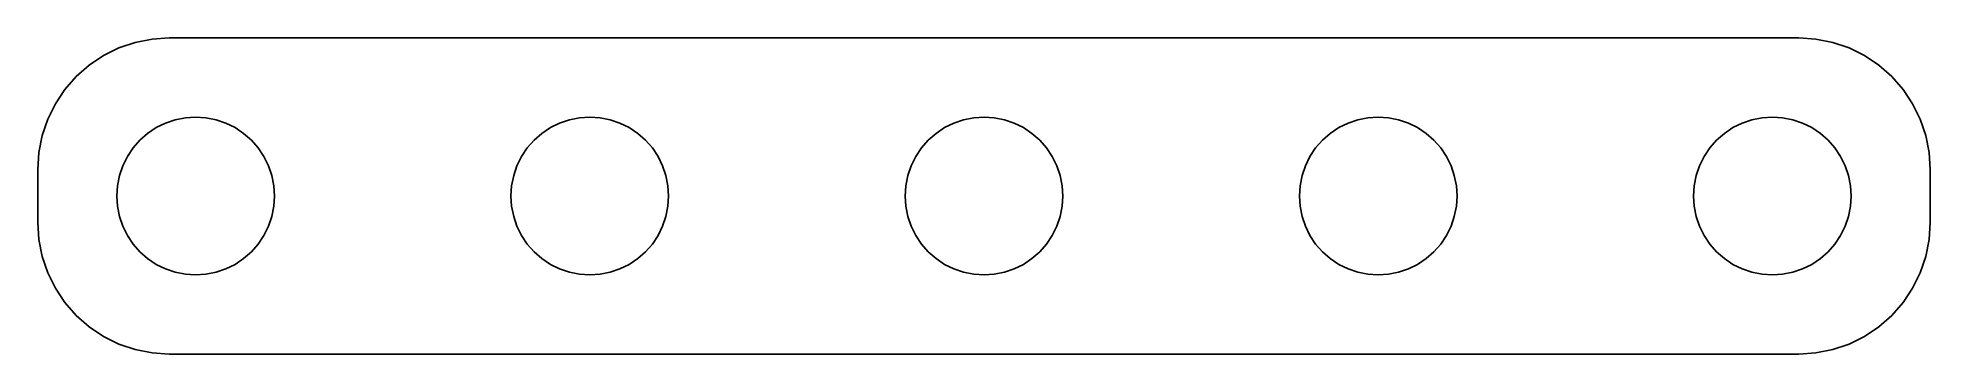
# Model space of a CAD drawing. Header units: metres. Extents: x -36 to 36, y -6 to 6.
import ezdxf

# ---------------------------------------------------------------- set-up
doc = ezdxf.new("R2010")
doc.units = ezdxf.units.M

msp = doc.modelspace()

# ---------------------------------------------------------------- linework, layer by layer
for p, q in [((-32.2991, 5.83463), (-32.9184, 5.62439)), ((-31.6576, 5.96222), (-32.2991, 5.83463)), ((-31.005, 6.00499), (-31.6576, 5.96222)), ((31.005, 6.00499), (-31.005, 6.00499)), ((31.6576, 5.96222), (31.005, 6.00499)), ((32.2991, 5.83463), (31.6576, 5.96222)), ((32.9184, 5.62439), (32.2991, 5.83463)), ((-33.505, 5.33511), (-34.0488, 4.97176)), ((-32.9184, 5.62439), (-33.505, 5.33511)), ((33.505, 5.33511), (32.9184, 5.62439)), ((34.0488, 4.97176), (33.505, 5.33511)), ((-34.5405, 4.54053), (-34.9718, 4.0488)), ((-34.0488, 4.97176), (-34.5405, 4.54053)), ((34.5405, 4.54053), (34.0488, 4.97176)), ((34.9718, 4.0488), (34.5405, 4.54053)), ((-34.9718, 4.0488), (-35.3351, 3.50499)), ((35.3351, 3.50499), (34.9718, 4.0488)), ((-35.6244, 2.91841), (-35.8346, 2.29909)), ((-35.3351, 3.50499), (-35.6244, 2.91841)), ((-31.148, 2.77164), (-30.7764, 2.89777)), ((-30.7764, 2.89777), (-30.3916, 2.97432)), ((-30.3916, 2.97432), (-30, 3)), ((-30, 3), (-29.6084, 2.97432)), ((-29.6084, 2.97432), (-29.2235, 2.89777)), ((-29.2235, 2.89777), (-28.8519, 2.77164)), ((-16.148, 2.77164), (-15.7764, 2.89777)), ((-15.7764, 2.89777), (-15.3916, 2.97432)), ((-15.3916, 2.97432), (-15, 3)), ((-15, 3), (-14.6084, 2.97432)), ((-14.6084, 2.97432), (-14.2235, 2.89777)), ((-14.2235, 2.89777), (-13.8519, 2.77164)), ((-1.14804, 2.77164), (-0.776443, 2.89777)), ((-0.776443, 2.89777), (-0.391571, 2.97432)), ((-0.391571, 2.97432), (0, 3)), ((0, 3), (0.391571, 2.97432)), ((0.391571, 2.97432), (0.776443, 2.89777)), ((0.776443, 2.89777), (1.14804, 2.77164)), ((13.8519, 2.77164), (14.2235, 2.89777)), ((14.2235, 2.89777), (14.6084, 2.97432)), ((14.6084, 2.97432), (15, 3)), ((15, 3), (15.3916, 2.97432)), ((15.3916, 2.97432), (15.7764, 2.89777)), ((15.7764, 2.89777), (16.148, 2.77164)), ((28.8519, 2.77164), (29.2235, 2.89777)), ((29.2235, 2.89777), (29.6084, 2.97432)), ((29.6084, 2.97432), (30, 3)), ((30, 3), (30.3916, 2.97432)), ((30.3916, 2.97432), (30.7764, 2.89777)), ((30.7764, 2.89777), (31.148, 2.77164)), ((35.6244, 2.91841), (35.3351, 3.50499)), ((35.8346, 2.29909), (35.6244, 2.91841)), ((-35.8346, 2.29909), (-35.9622, 1.65762)), ((-32.1213, 2.12131), (-31.8263, 2.38005)), ((-31.8263, 2.38005), (-31.5, 2.59807)), ((-31.5, 2.59807), (-31.148, 2.77164)), ((-28.8519, 2.77164), (-28.5, 2.59807)), ((-28.5, 2.59807), (-28.1737, 2.38005)), ((-28.1737, 2.38005), (-27.8787, 2.12131)), ((-17.1213, 2.12131), (-16.8263, 2.38005)), ((-16.8263, 2.38005), (-16.5, 2.59807)), ((-16.5, 2.59807), (-16.148, 2.77164)), ((-13.8519, 2.77164), (-13.5, 2.59807)), ((-13.5, 2.59807), (-13.1737, 2.38005)), ((-13.1737, 2.38005), (-12.8787, 2.12131)), ((-2.12131, 2.12131), (-1.82628, 2.38005)), ((-1.82628, 2.38005), (-1.5, 2.59807)), ((-1.5, 2.59807), (-1.14804, 2.77164)), ((1.14804, 2.77164), (1.5, 2.59807)), ((1.5, 2.59807), (1.82628, 2.38005)), ((1.82628, 2.38005), (2.12131, 2.12131)), ((12.8787, 2.12131), (13.1737, 2.38005)), ((13.1737, 2.38005), (13.5, 2.59807)), ((13.5, 2.59807), (13.8519, 2.77164)), ((16.148, 2.77164), (16.5, 2.59807)), ((16.5, 2.59807), (16.8263, 2.38005)), ((16.8263, 2.38005), (17.1213, 2.12131)), ((27.8787, 2.12131), (28.1737, 2.38005)), ((28.1737, 2.38005), (28.5, 2.59807)), ((28.5, 2.59807), (28.8519, 2.77164)), ((31.148, 2.77164), (31.5, 2.59807)), ((31.5, 2.59807), (31.8263, 2.38005)), ((31.8263, 2.38005), (32.1213, 2.12131)), ((35.9622, 1.65762), (35.8346, 2.29909)), ((-35.9622, 1.65762), (-36.005, 1.00499)), ((-32.7716, 1.14804), (-32.5981, 1.5)), ((-32.5981, 1.5), (-32.3801, 1.82628)), ((-32.3801, 1.82628), (-32.1213, 2.12131)), ((-27.8787, 2.12131), (-27.6199, 1.82628)), ((-27.6199, 1.82628), (-27.4019, 1.5)), ((-27.4019, 1.5), (-27.2283, 1.14804)), ((-17.7716, 1.14804), (-17.5981, 1.5)), ((-17.5981, 1.5), (-17.3801, 1.82628)), ((-17.3801, 1.82628), (-17.1213, 2.12131)), ((-12.8787, 2.12131), (-12.6199, 1.82628)), ((-12.6199, 1.82628), (-12.4019, 1.5)), ((-12.4019, 1.5), (-12.2283, 1.14804)), ((-2.77164, 1.14804), (-2.59807, 1.5)), ((-2.59807, 1.5), (-2.38005, 1.82628)), ((-2.38005, 1.82628), (-2.12131, 2.12131)), ((2.12131, 2.12131), (2.38005, 1.82628)), ((2.38005, 1.82628), (2.59807, 1.5)), ((2.59807, 1.5), (2.77164, 1.14804)), ((12.2283, 1.14804), (12.4019, 1.5)), ((12.4019, 1.5), (12.6199, 1.82628)), ((12.6199, 1.82628), (12.8787, 2.12131)), ((17.1213, 2.12131), (17.3801, 1.82628)), ((17.3801, 1.82628), (17.5981, 1.5)), ((17.5981, 1.5), (17.7716, 1.14804)), ((27.2283, 1.14804), (27.4019, 1.5)), ((27.4019, 1.5), (27.6199, 1.82628)), ((27.6199, 1.82628), (27.8787, 2.12131)), ((32.1213, 2.12131), (32.3801, 1.82628)), ((32.3801, 1.82628), (32.5981, 1.5)), ((32.5981, 1.5), (32.7716, 1.14804)), ((36.005, 1.00499), (35.9622, 1.65762)), ((-36.005, 1.00499), (-36.005, -1.00499)), ((-32.9743, 0.391571), (-32.8978, 0.776443)), ((-32.8978, 0.776443), (-32.7716, 1.14804)), ((-27.2283, 1.14804), (-27.1022, 0.776443)), ((-27.1022, 0.776443), (-27.0257, 0.391571)), ((-17.9743, 0.391571), (-17.8978, 0.776443)), ((-17.8978, 0.776443), (-17.7716, 1.14804)), ((-12.2283, 1.14804), (-12.1022, 0.776443)), ((-12.1022, 0.776443), (-12.0257, 0.391571)), ((-2.97432, 0.391571), (-2.89777, 0.776443)), ((-2.89777, 0.776443), (-2.77164, 1.14804)), ((2.77164, 1.14804), (2.89777, 0.776443)), ((2.89777, 0.776443), (2.97432, 0.391571)), ((12.0257, 0.391571), (12.1022, 0.776443)), ((12.1022, 0.776443), (12.2283, 1.14804)), ((17.7716, 1.14804), (17.8978, 0.776443)), ((17.8978, 0.776443), (17.9743, 0.391571)), ((27.0257, 0.391571), (27.1022, 0.776443)), ((27.1022, 0.776443), (27.2283, 1.14804)), ((32.7716, 1.14804), (32.8978, 0.776443)), ((32.8978, 0.776443), (32.9743, 0.391571)), ((36.005, -1.00499), (36.005, 1.00499)), ((-33, 0), (-32.9743, 0.391571)), ((-32.9743, -0.391571), (-33, 0)), ((-27.0257, 0.391571), (-27, 0)), ((-27, 0), (-27.0257, -0.391571)), ((-18, 0), (-17.9743, 0.391571)), ((-17.9743, -0.391571), (-18, 0)), ((-12.0257, 0.391571), (-12, 0)), ((-12, 0), (-12.0257, -0.391571)), ((-3, 0), (-2.97432, 0.391571)), ((-2.97432, -0.391571), (-3, 0)), ((2.97432, 0.391571), (3, 0)), ((3, 0), (2.97432, -0.391571)), ((12, 0), (12.0257, 0.391571)), ((12.0257, -0.391571), (12, 0)), ((17.9743, 0.391571), (18, 0)), ((18, 0), (17.9743, -0.391571)), ((27, 0), (27.0257, 0.391571)), ((27.0257, -0.391571), (27, 0)), ((32.9743, 0.391571), (33, 0)), ((33, 0), (32.9743, -0.391571)), ((-32.8978, -0.776443), (-32.9743, -0.391571)), ((-27.0257, -0.391571), (-27.1022, -0.776443)), ((-17.8978, -0.776443), (-17.9743, -0.391571)), ((-12.0257, -0.391571), (-12.1022, -0.776443)), ((-2.89777, -0.776443), (-2.97432, -0.391571)), ((2.97432, -0.391571), (2.89777, -0.776443)), ((12.1022, -0.776443), (12.0257, -0.391571)), ((17.9743, -0.391571), (17.8978, -0.776443)), ((27.1022, -0.776443), (27.0257, -0.391571)), ((32.9743, -0.391571), (32.8978, -0.776443)), ((-36.005, -1.00499), (-35.9622, -1.65762)), ((-32.7716, -1.14804), (-32.8978, -0.776443)), ((-32.5981, -1.5), (-32.7716, -1.14804)), ((-27.2283, -1.14804), (-27.4019, -1.5)), ((-27.1022, -0.776443), (-27.2283, -1.14804)), ((-17.7716, -1.14804), (-17.8978, -0.776443)), ((-17.5981, -1.5), (-17.7716, -1.14804)), ((-12.2283, -1.14804), (-12.4019, -1.5)), ((-12.1022, -0.776443), (-12.2283, -1.14804)), ((-2.77164, -1.14804), (-2.89777, -0.776443)), ((-2.59807, -1.5), (-2.77164, -1.14804)), ((2.77164, -1.14804), (2.59807, -1.5)), ((2.89777, -0.776443), (2.77164, -1.14804)), ((12.2283, -1.14804), (12.1022, -0.776443)), ((12.4019, -1.5), (12.2283, -1.14804)), ((17.7716, -1.14804), (17.5981, -1.5)), ((17.8978, -0.776443), (17.7716, -1.14804)), ((27.2283, -1.14804), (27.1022, -0.776443)), ((27.4019, -1.5), (27.2283, -1.14804)), ((32.7716, -1.14804), (32.5981, -1.5)), ((32.8978, -0.776443), (32.7716, -1.14804)), ((35.9622, -1.65762), (36.005, -1.00499)), ((-35.9622, -1.65762), (-35.8346, -2.29909)), ((-32.3801, -1.82628), (-32.5981, -1.5)), ((-32.1213, -2.12131), (-32.3801, -1.82628)), ((-31.8263, -2.38005), (-32.1213, -2.12131)), ((-27.8787, -2.12131), (-28.1737, -2.38005)), ((-27.6199, -1.82628), (-27.8787, -2.12131)), ((-27.4019, -1.5), (-27.6199, -1.82628)), ((-17.3801, -1.82628), (-17.5981, -1.5)), ((-17.1213, -2.12131), (-17.3801, -1.82628)), ((-16.8263, -2.38005), (-17.1213, -2.12131)), ((-12.8787, -2.12131), (-13.1737, -2.38005)), ((-12.6199, -1.82628), (-12.8787, -2.12131)), ((-12.4019, -1.5), (-12.6199, -1.82628)), ((-2.38005, -1.82628), (-2.59807, -1.5)), ((-2.12131, -2.12131), (-2.38005, -1.82628)), ((-1.82628, -2.38005), (-2.12131, -2.12131)), ((2.12131, -2.12131), (1.82628, -2.38005)), ((2.38005, -1.82628), (2.12131, -2.12131)), ((2.59807, -1.5), (2.38005, -1.82628)), ((12.6199, -1.82628), (12.4019, -1.5)), ((12.8787, -2.12131), (12.6199, -1.82628)), ((13.1737, -2.38005), (12.8787, -2.12131)), ((17.1213, -2.12131), (16.8263, -2.38005)), ((17.3801, -1.82628), (17.1213, -2.12131)), ((17.5981, -1.5), (17.3801, -1.82628)), ((27.6199, -1.82628), (27.4019, -1.5)), ((27.8787, -2.12131), (27.6199, -1.82628)), ((28.1737, -2.38005), (27.8787, -2.12131)), ((32.1213, -2.12131), (31.8263, -2.38005)), ((32.3801, -1.82628), (32.1213, -2.12131)), ((32.5981, -1.5), (32.3801, -1.82628)), ((35.8346, -2.29909), (35.9622, -1.65762)), ((-35.8346, -2.29909), (-35.6244, -2.91841)), ((-31.5, -2.59807), (-31.8263, -2.38005)), ((-31.148, -2.77164), (-31.5, -2.59807)), ((-30.7764, -2.89777), (-31.148, -2.77164)), ((-28.8519, -2.77164), (-29.2235, -2.89777)), ((-28.5, -2.59807), (-28.8519, -2.77164)), ((-28.1737, -2.38005), (-28.5, -2.59807)), ((-16.5, -2.59807), (-16.8263, -2.38005)), ((-16.148, -2.77164), (-16.5, -2.59807)), ((-15.7764, -2.89777), (-16.148, -2.77164)), ((-13.8519, -2.77164), (-14.2235, -2.89777)), ((-13.5, -2.59807), (-13.8519, -2.77164)), ((-13.1737, -2.38005), (-13.5, -2.59807)), ((-1.5, -2.59807), (-1.82628, -2.38005)), ((-1.14804, -2.77164), (-1.5, -2.59807)), ((-0.776443, -2.89777), (-1.14804, -2.77164)), ((1.14804, -2.77164), (0.776443, -2.89777)), ((1.5, -2.59807), (1.14804, -2.77164)), ((1.82628, -2.38005), (1.5, -2.59807)), ((13.5, -2.59807), (13.1737, -2.38005)), ((13.8519, -2.77164), (13.5, -2.59807)), ((14.2235, -2.89777), (13.8519, -2.77164)), ((16.148, -2.77164), (15.7764, -2.89777)), ((16.5, -2.59807), (16.148, -2.77164)), ((16.8263, -2.38005), (16.5, -2.59807)), ((28.5, -2.59807), (28.1737, -2.38005)), ((28.8519, -2.77164), (28.5, -2.59807)), ((29.2235, -2.89777), (28.8519, -2.77164)), ((31.148, -2.77164), (30.7764, -2.89777)), ((31.5, -2.59807), (31.148, -2.77164)), ((31.8263, -2.38005), (31.5, -2.59807)), ((35.6244, -2.91841), (35.8346, -2.29909)), ((-35.6244, -2.91841), (-35.3351, -3.50499)), ((-35.3351, -3.50499), (-34.9718, -4.0488)), ((-30.3916, -2.97432), (-30.7764, -2.89777)), ((-30, -3), (-30.3916, -2.97432)), ((-29.6084, -2.97432), (-30, -3)), ((-29.2235, -2.89777), (-29.6084, -2.97432)), ((-15.3916, -2.97432), (-15.7764, -2.89777)), ((-15, -3), (-15.3916, -2.97432)), ((-14.6084, -2.97432), (-15, -3)), ((-14.2235, -2.89777), (-14.6084, -2.97432)), ((-0.391571, -2.97432), (-0.776443, -2.89777)), ((0, -3), (-0.391571, -2.97432)), ((0.391571, -2.97432), (0, -3)), ((0.776443, -2.89777), (0.391571, -2.97432)), ((14.6084, -2.97432), (14.2235, -2.89777)), ((15, -3), (14.6084, -2.97432)), ((15.3916, -2.97432), (15, -3)), ((15.7764, -2.89777), (15.3916, -2.97432)), ((29.6084, -2.97432), (29.2235, -2.89777)), ((30, -3), (29.6084, -2.97432)), ((30.3916, -2.97432), (30, -3)), ((30.7764, -2.89777), (30.3916, -2.97432)), ((34.9718, -4.0488), (35.3351, -3.50499)), ((35.3351, -3.50499), (35.6244, -2.91841)), ((-34.9718, -4.0488), (-34.5405, -4.54053)), ((34.5405, -4.54053), (34.9718, -4.0488)), ((-34.5405, -4.54053), (-34.0488, -4.97176)), ((-34.0488, -4.97176), (-33.505, -5.33511)), ((33.505, -5.33511), (34.0488, -4.97176)), ((34.0488, -4.97176), (34.5405, -4.54053)), ((-33.505, -5.33511), (-32.9184, -5.62439)), ((-32.9184, -5.62439), (-32.2991, -5.83463)), ((32.2991, -5.83463), (32.9184, -5.62439)), ((32.9184, -5.62439), (33.505, -5.33511)), ((-32.2991, -5.83463), (-31.6576, -5.96222)), ((-31.6576, -5.96222), (-31.005, -6.00499)), ((-31.005, -6.00499), (31.005, -6.00499)), ((31.005, -6.00499), (31.6576, -5.96222)), ((31.6576, -5.96222), (32.2991, -5.83463))]:
    msp.add_line(p, q)

doc.saveas('drawing.dxf')
